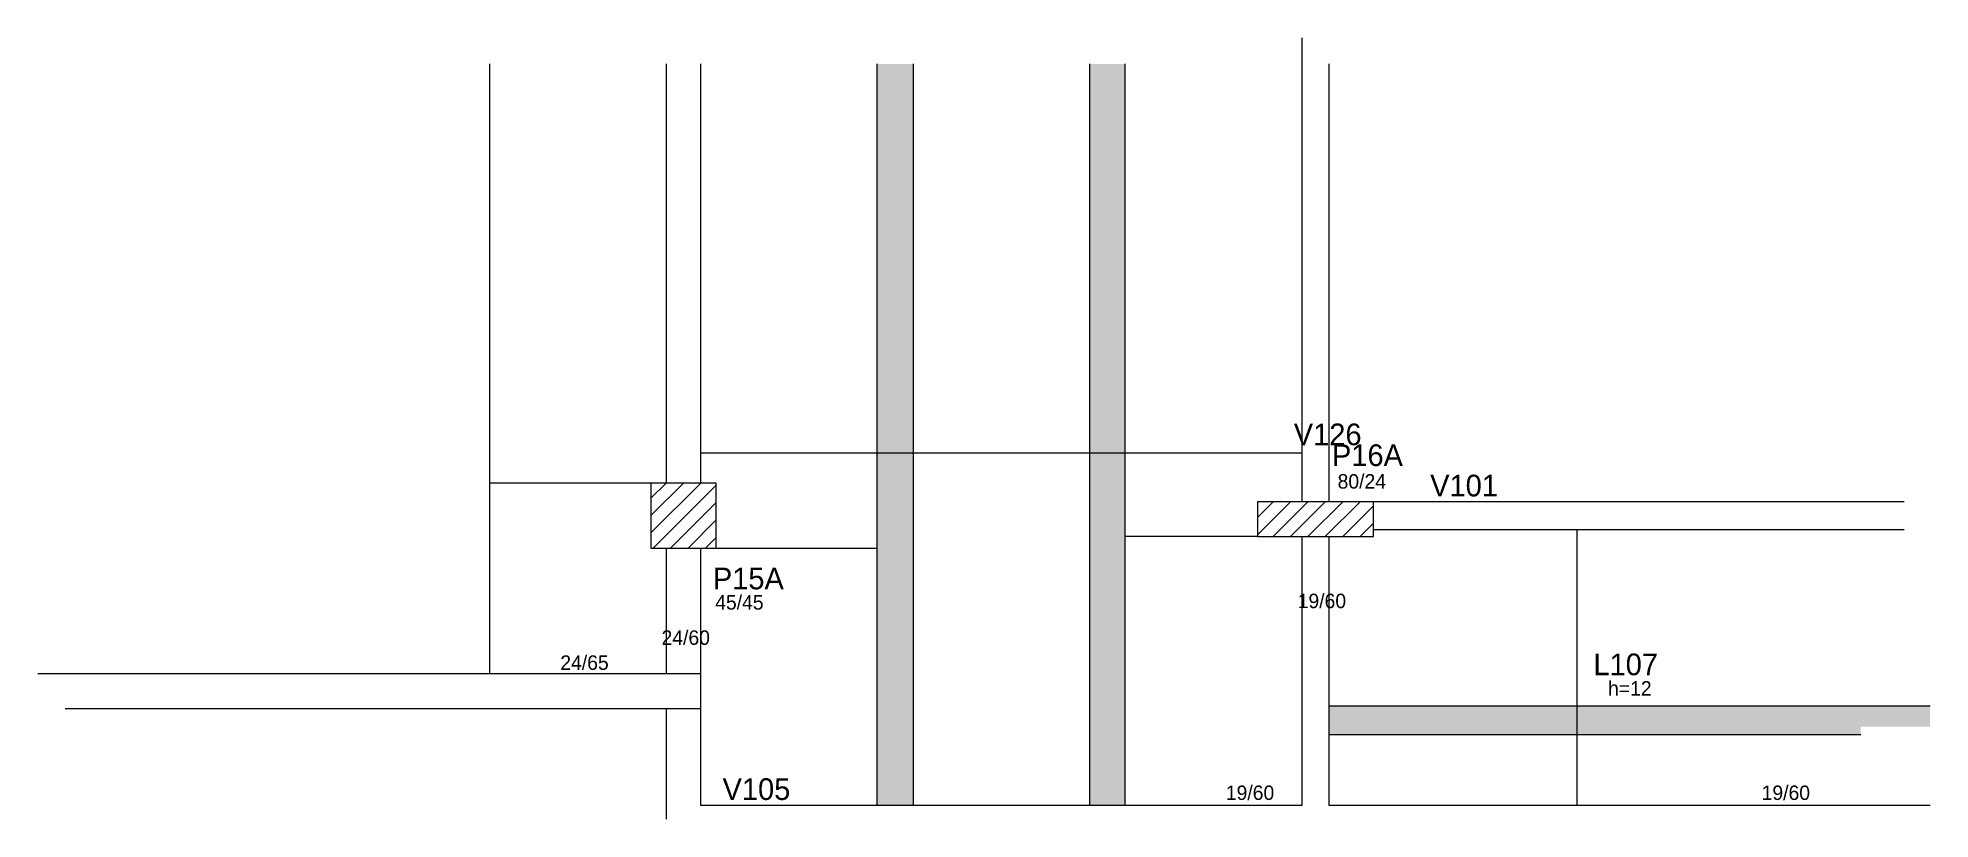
# Model space of a CAD drawing. Header units: metres. Extents: x 4776 to 6085, y 2702 to 3243.
import ezdxf

# ---------------------------------------------------------------- set-up
doc = ezdxf.new("R2010")
doc.units = ezdxf.units.M
for name, color, linetype in [('3', 7, 'Continuous'), ('4', 7, 'Continuous'), ('7', 7, 'Continuous'), ('Hachura', 7, 'Continuous'), ('Painéis', 7, 'Continuous')]:
    doc.layers.add(name, color=color, linetype=linetype)

msp = doc.modelspace()

# ---------------------------------------------------------------- hatches: boundary and pattern name
at = {"layer": 'Hachura'}
h = msp.add_hatch(color=7, dxfattribs=at)
h.dxf.hatch_style = 1
h.paths.add_polyline_path([(5381.9, 2711.8), (5356.9, 2711.8), (5356.9, 2711.8), (5356.9, 3224.8), (5356.9, 3224.8), (5381.9, 3224.8), (5381.9, 3224.8), (5381.9, 2711.8)])
h = msp.add_hatch(color=7, dxfattribs=at)
h.dxf.hatch_style = 1
h.paths.add_polyline_path([(5528.4, 2711.8), (5503.9, 2711.8), (5503.9, 2711.8), (5503.9, 3224.8), (5503.9, 3224.8), (5528.4, 3224.8), (5528.4, 3224.8), (5528.4, 2711.8)])
h = msp.add_hatch(color=7, dxfattribs=at)
h.dxf.hatch_style = 1
h.paths.add_polyline_path([(6036.9, 2766.3), (6084.9, 2766.3), (6084.9, 2766.3), (6084.9, 2780.8), (6084.9, 2780.8), (5669.4, 2780.8), (5669.4, 2780.8), (5669.4, 2760.8), (5669.4, 2760.8), (6036.9, 2760.8), (6036.9, 2760.8), (6036.9, 2766.3)])

# ---------------------------------------------------------------- linework, layer by layer
at = {"layer": '3', "color": 7, "lineweight": 25}
for p, q in [((5200.4, 2900.3), (5234.9, 2934.8)), ((5200.4, 2912.4), (5222.9, 2934.8)), ((5200.4, 2924.4), (5210.9, 2934.8)), ((5201.9, 2889.8), (5245.4, 2933.3)), ((5214, 2889.8), (5245.4, 2921.3)), ((5619.9, 2899.1), (5642.6, 2921.8)), ((5619.9, 2911.1), (5630.6, 2921.8)), ((5630.7, 2897.8), (5654.7, 2921.8)), ((5642.7, 2897.8), (5666.7, 2921.8)), ((5654.7, 2897.8), (5678.7, 2921.8)), ((5666.7, 2897.8), (5690.7, 2921.8)), ((5678.7, 2897.8), (5699.9, 2919)), ((5226, 2889.8), (5245.4, 2909.3)), ((5690.8, 2897.8), (5699.9, 2907)), ((5238, 2889.8), (5245.4, 2897.2))]:
    msp.add_line(p, q, dxfattribs=at)
for points in [[(5650.4, 3242.8), (5650.4, 2921.8)], [(5210.9, 3224.8), (5210.9, 2934.8)], [(5234.9, 2934.8), (5234.9, 3224.8)], [(5669.4, 2921.8), (5669.4, 3224.8)], [(6066.9, 2921.8), (5699.9, 2921.8)], [(5650.4, 2897.8), (5650.4, 2711.8)], [(5669.4, 2711.8), (5669.4, 2897.8)], [(5699.9, 2902.8), (6066.9, 2902.8)], [(5210.9, 2889.8), (5210.9, 2802.8)], [(5234.9, 2790.8), (5234.9, 2889.8)], [(5234.9, 2802.8), (4776.4, 2802.8)], [(5234.9, 2711.8), (5234.9, 2790.8)], [(4795.4, 2778.8), (5234.9, 2778.8)], [(5210.9, 2778.8), (5210.9, 2702.3)], [(5457.9, 2711.8), (5234.9, 2711.8)], [(5650.4, 2711.8), (5457.9, 2711.8)], [(6084.9, 2711.8), (5669.4, 2711.8)]]:
    msp.add_lwpolyline(points, dxfattribs=at)
at = {"layer": '7', "color": 7, "lineweight": 25}
for points in [[(5200.4, 2889.8), (5245.4, 2889.8), (5245.4, 2934.8), (5200.4, 2934.8), (5200.4, 2889.8)], [(5619.9, 2897.8), (5699.9, 2897.8), (5699.9, 2921.8), (5619.9, 2921.8), (5619.9, 2897.8)]]:
    msp.add_lwpolyline(points, dxfattribs=at)
at = {"layer": 'Painéis', "color": 7, "lineweight": 25}
for p, q in [((5088.9, 2802.8), (5088.9, 3224.8)), ((5356.9, 2711.8), (5356.9, 3224.8)), ((5381.9, 2711.8), (5381.9, 3224.8)), ((5503.9, 2711.8), (5503.9, 3224.8)), ((5528.4, 2711.8), (5528.4, 3224.8)), ((5234.9, 2955.8), (5650.4, 2955.8)), ((5200.4, 2934.8), (5088.9, 2934.8)), ((5619.9, 2897.8), (5528.4, 2897.8)), ((5840.9, 2711.8), (5840.9, 2902.8)), ((5245.4, 2889.8), (5356.9, 2889.8)), ((5669.4, 2780.8), (6084.9, 2780.8)), ((5669.4, 2760.8), (6036.9, 2760.8))]:
    msp.add_line(p, q, dxfattribs=at)

# ---------------------------------------------------------------- texts
at = {"layer": '3', "color": 7, "lineweight": 25}
for s, p in [('80/24', (5675.2, 2931)), ('45/45', (5244.8, 2847.3)), ('19/60', (5647.6, 2848.3)), ('24/60', (5207.7, 2822.9)), ('24/65', (5137.7, 2805.6)), ('h=12', (5862.2, 2787.8)), ('19/60', (5597.9, 2715.6)), ('19/60', (5968.4, 2715.6))]:
    msp.add_text(s, height=10, dxfattribs=at).set_placement(p)
at = {"layer": '4', "color": 7, "lineweight": 25}
for s, p in [('V126', (5644.9, 2961)), ('P16A', (5671.3, 2946.6)), ('V101', (5739.2, 2925.6)), ('P15A', (5243.2, 2861.3)), ('L107', (5852.1, 2801.9)), ('V105', (5249.9, 2715.6))]:
    msp.add_text(s, height=15, dxfattribs=at).set_placement(p)

doc.saveas('drawing.dxf')
